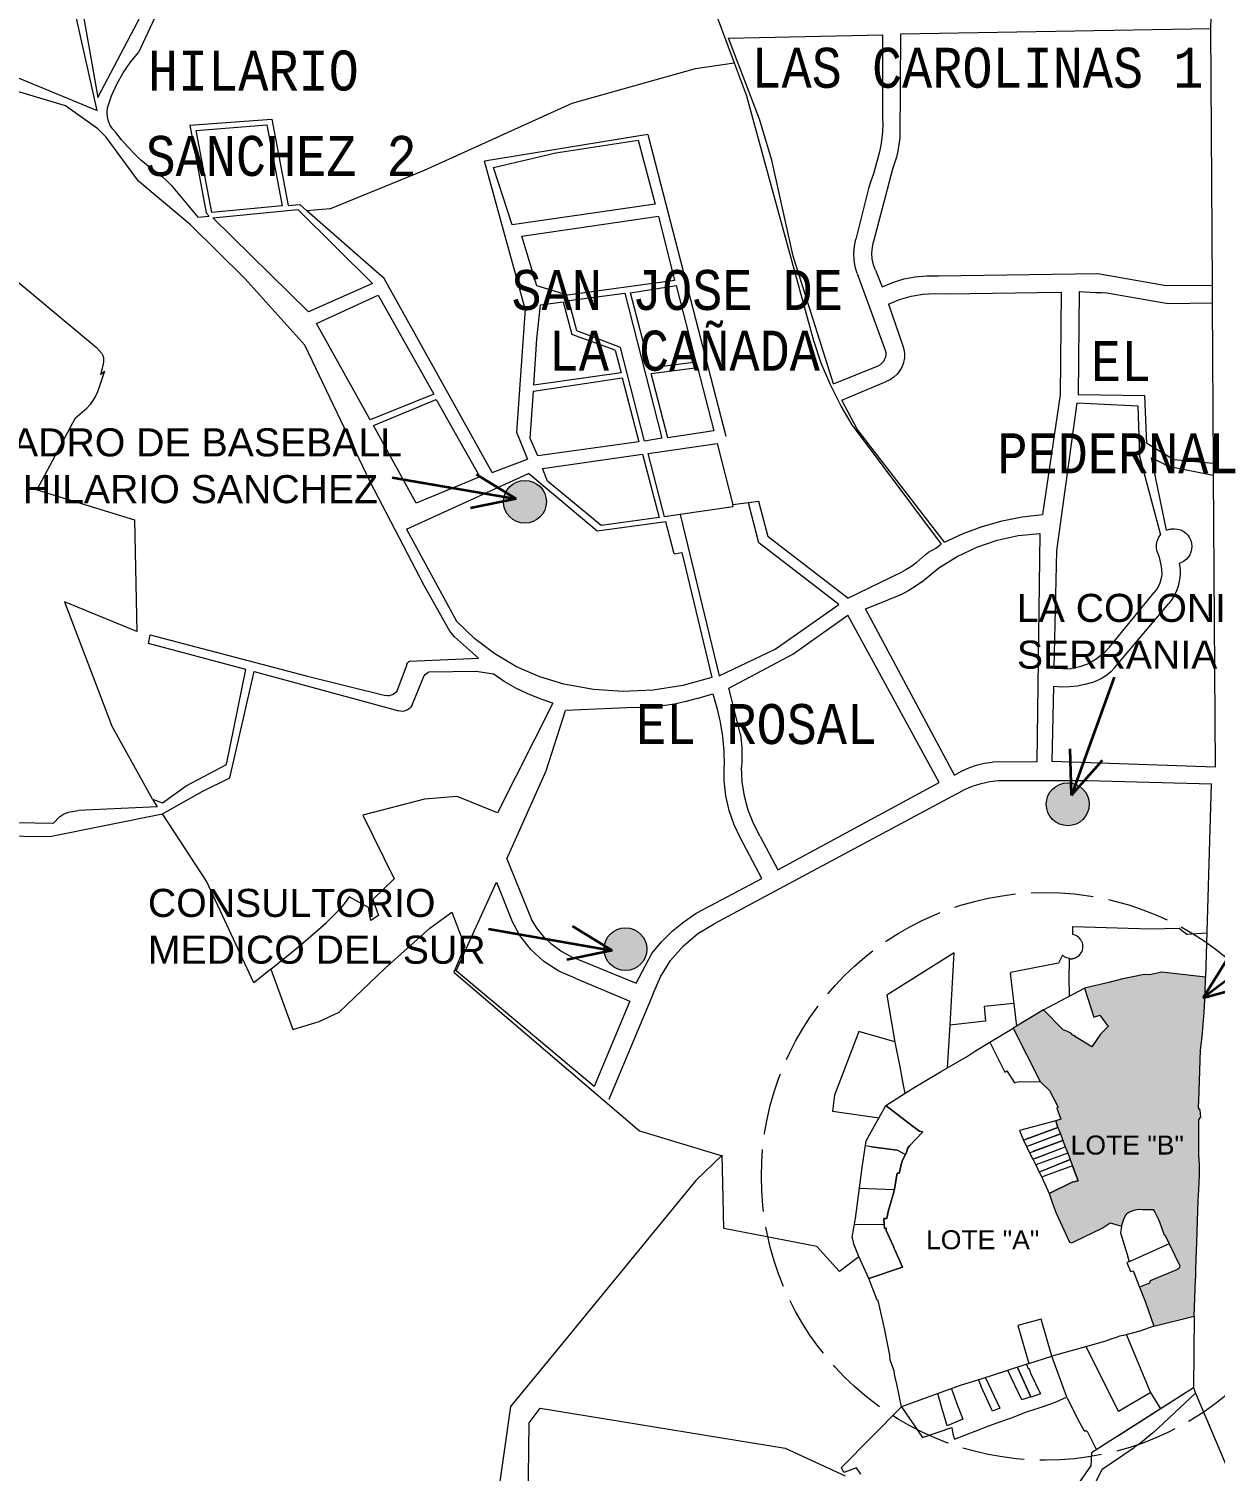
# Model space of a CAD drawing. Header units: millimetres. Extents: x -3245 to 2970, y 1153 to 3965.
# Drawn here: x -121.2 to -75.5, y 2549.9 to 2605.5 of the extents above; entities that cross this region are included whole.
import ezdxf
from ezdxf.enums import TextEntityAlignment as Align

# ---------------------------------------------------------------- set-up
doc = ezdxf.new("R2010")
doc.units = ezdxf.units.MM
doc.linetypes.add('ACAD_ISO02W100', pattern=[15, 12, -3])
for name, color, linetype in [('CVL_CUADCON_TIT', 1, 'Continuous'), ('FONDO_MANAGUA', 8, 'ACAD_ISO02W100'), ('Nombres_Barrios', 7, 'Continuous'), ('POLIGONOS', 7, 'Continuous')]:
    doc.layers.add(name, color=color, linetype=linetype)
doc.styles.add('MONOTXT', font='MONOTXT', dxfattribs={"height": 0.2})
doc.styles.get("Standard").update_dxf_attribs({"font": 'arial.ttf'})

msp = doc.modelspace()

# ---------------------------------------------------------------- hatches: boundary and pattern name
at = {"lineweight": 9}
h = msp.add_hatch(color=8, dxfattribs=at)
h.dxf.hatch_style = 1
h.paths.add_polyline_path([(-101.2237, 2587.2558, 1), (-102.8759, 2587.2558, 1)])
h = msp.add_hatch(color=8, dxfattribs=at)
h.dxf.hatch_style = 1
h.paths.add_polyline_path([(-80.3196, 2575.6009, 1), (-81.9717, 2575.6009, 1)])
h = msp.add_hatch(color=8, dxfattribs=at)
h.dxf.hatch_style = 1
h.paths.add_polyline_path([(-97.3547, 2570.0194, 1), (-99.0068, 2570.0194, 1)])
h = msp.add_hatch(color=7, dxfattribs=at)
h.dxf.hatch_style = 1
h.paths.add_polyline_path([(-76.0357, 2566.1387), (-75.965, 2566.64), (-75.8879, 2567.594), (-75.8597, 2568.1623), (-75.9228, 2568.145), (-75.8551, 2568.2549), (-75.8529, 2568.2997), (-75.8443, 2568.9431), (-77.5265, 2569.1271), (-78.0017, 2569.0287), (-78.201, 2569.0383), (-78.6317, 2568.9487), (-79.0255, 2568.8704), (-79.3754, 2568.7837), (-79.513, 2568.7436), (-80.5035, 2568.5141), (-80.1349, 2567.3978), (-79.9153, 2567.4749), (-79.5939, 2567.0443), (-79.8896, 2566.7449), (-80.2136, 2566.2519), (-80.8503, 2566.6463), (-80.8847, 2566.6947), (-80.9601, 2566.6991), (-80.9935, 2566.7406), (-81.0526, 2566.8018), (-81.1821, 2566.8552), (-81.3234, 2566.9053), (-82.0733, 2567.6809), (-83.2458, 2566.9714), (-82.2096, 2564.9175), (-82.1854, 2564.8888), (-81.8462, 2564.579), (-81.5194, 2563.9282), (-81.565, 2563.8927), (-81.4163, 2563.4686), (-81.6066, 2563.401), (-81.5213, 2563.1464), (-81.4607, 2562.99), (-81.4272, 2562.9034), (-81.3329, 2562.6532), (-81.2413, 2562.4089), (-81.1466, 2562.1563), (-81.0547, 2561.9106), (-80.9639, 2561.6668), (-80.7442, 2561.0887), (-80.9737, 2561.0475), (-81.8627, 2560.6076), (-81.751, 2560.2651), (-81.591, 2559.8543), (-81.0832, 2558.7312), (-80.9875, 2558.708), (-80.8531, 2558.7645), (-79.8182, 2559.2754), (-79.5173, 2559.4727), (-79.0776, 2559.3526), (-79.0155, 2559.5426), (-78.9842, 2559.6225), (-78.9347, 2559.7319), (-78.8609, 2559.8307), (-78.8298, 2559.8596), (-78.7679, 2559.8944), (-78.5811, 2559.9595), (-78.4204, 2559.996), (-78.2698, 2559.9941), (-77.856, 2559.9832), (-77.7877, 2559.8878), (-77.7339, 2559.7869), (-77.6406, 2559.5782), (-77.5426, 2559.3281), (-77.4287, 2558.9962), (-77.4021, 2559.0076), (-77.2414, 2558.6686), (-76.8321, 2557.8184), (-76.8361, 2557.7644), (-76.85, 2557.7352), (-76.9002, 2557.6912), (-76.9757, 2557.6469), (-77.9712, 2557.2372), (-78.0016, 2557.1529), (-78.3843, 2556.9967), (-78.1451, 2556.4228), (-77.8263, 2555.4939), (-76.2741, 2555.8851), (-76.2203, 2557.275), (-76.2215, 2557.2893), (-76.2175, 2557.3834), (-76.2066, 2557.6431), (-76.1976, 2558.0791), (-76.1733, 2558.7295), (-76.118, 2560.3308), (-76.1082, 2560.5105), (-76.0657, 2561.2897), (-76.0647, 2561.7747), (-76.0797, 2561.8518), (-76.0904, 2562.1754), (-76.093, 2563.4459), (-76.0238, 2563.5628), (-76.0423, 2563.8181), (-76.1069, 2563.9011), (-76.086, 2564.5364)])
h.paths.add_polyline_path([(-81.2245, 2561.9055), (-76.4807, 2561.9055), (-76.4807, 2563.0422), (-81.2245, 2563.0422)], flags=25)

# ---------------------------------------------------------------- linework, layer by layer
at = {"color": 7, "lineweight": 35}
for p, q in [((-107.1593, 2588.1957), (-102.3879, 2587.3685)), ((-102.3879, 2587.3685), (-103.9216, 2588.3023)), ((-102.3879, 2587.3685), (-104.1464, 2587.0055)), ((-79.3554, 2580.5022), (-80.9977, 2575.9466)), ((-80.9977, 2575.9466), (-81.0501, 2577.7415)), ((-80.9977, 2575.9466), (-79.812, 2577.2951)), ((-103.457, 2570.7993), (-98.6855, 2569.9721)), ((-98.6855, 2569.9721), (-100.2193, 2570.9059)), ((-72.0495, 2571.0516), (-75.9228, 2568.145)), ((-98.6855, 2569.9721), (-100.4441, 2569.6091)), ((-75.9228, 2568.145), (-74.9815, 2569.6741)), ((-75.9228, 2568.145), (-74.1916, 2568.6214))]:
    msp.add_line(p, q, dxfattribs=at)
at = {"color": 1, "lineweight": 0}
for p, q in [((-75.6217, 2576.3951), (-75.8443, 2568.9431)), ((-80.9521, 2570.7789), (-80.9534, 2570.8923)), ((-80.9534, 2570.8923), (-77.9592, 2570.8082)), ((-80.9426, 2570.5795), (-80.9521, 2570.7789)), ((-77.9592, 2570.8082), (-76.857, 2570.8347)), ((-76.857, 2570.8347), (-76.56, 2570.5995)), ((-76.56, 2570.5995), (-75.7934, 2570.6475)), ((-80.8652, 2570.5595), (-80.9426, 2570.5795)), ((-80.7807, 2570.5198), (-80.8652, 2570.5595)), ((-80.7244, 2570.4801), (-80.7807, 2570.5198)), ((-80.6876, 2570.4464), (-80.7244, 2570.4801)), ((-80.6627, 2570.4088), (-80.6876, 2570.4464)), ((-81.5214, 2563.1466), (-82.7499, 2562.7003)), ((-82.7273, 2562.4121), (-81.4272, 2562.9034)), ((-81.4272, 2562.9034), (-82.6051, 2562.4583)), ((-82.612, 2562.178), (-81.3329, 2562.6532)), ((-81.3329, 2562.6532), (-82.4937, 2562.222)), ((-82.4868, 2561.9239), (-81.2413, 2562.4089)), ((-82.3749, 2561.9674), (-81.2413, 2562.4088)), ((-81.1466, 2562.1563), (-82.3797, 2561.7067)), ((-81.0547, 2561.9106), (-82.2448, 2561.4329)), ((-82.1347, 2561.477), (-81.0547, 2561.9106)), ((-80.9639, 2561.6668), (-82.047, 2561.2716)), ((-89.1669, 2560.8168), (-87.8271, 2560.7541, 17.3447)), ((-76.2741, 2555.8851), (-76.3031, 2553.1138)), ((-82.9075, 2552.6498), (-83.449, 2553.7904)), ((-83.0851, 2553.9076), (-82.5625, 2552.7704)), ((-76.3031, 2553.1138), (-79.1924, 2551.2741)), ((-77.4432, 2551.7758), (-76.2195, 2552.9162)), ((-76.3031, 2553.1138), (-76.2195, 2552.9162)), ((-85.4327, 2552.5433), (-85.1797, 2551.9098)), ((-82.5625, 2552.7704), (-82.9075, 2552.6498)), ((-85.1797, 2551.9098), (-85.7918, 2551.6596)), ((-77.4432, 2551.7758), (-77.6585, 2551.5684)), ((-77.6585, 2551.5684), (-77.8807, 2551.3683))]:
    msp.add_line(p, q, dxfattribs=at)
at = {"color": 1, "lineweight": 15}
for p, q in [((-86.0214, 2552.4372), (-86.1531, 2552.8941)), ((-85.6248, 2553.0862), (-85.4327, 2552.5433)), ((-76.2195, 2552.9162), (-75.5268, 2551.2796)), ((-85.7918, 2551.6596), (-86.0214, 2552.4372))]:
    msp.add_line(p, q, dxfattribs=at)
at = {"color": 1, "lineweight": 0}
for points in [[(-81.0764, 2568.21), (-81.0769, 2568.3186), (-81.0926, 2568.8219), (-81.0761, 2569.6543), (-81.0622, 2569.6533), (-81.05, 2569.6523), (-81.0371, 2569.6516), (-81.0243, 2569.6514), (-81.013, 2569.6514), (-80.999, 2569.6519), (-80.9846, 2569.653), (-80.9699, 2569.6542), (-80.962, 2569.6553), (-80.955, 2569.6562), (-80.9469, 2569.6575), (-80.9342, 2569.6598), (-80.9246, 2569.6619), (-80.9095, 2569.6657), (-80.892, 2569.6701), (-80.8876, 2569.6712), (-80.8642, 2569.6796), (-80.8438, 2569.687), (-80.8267, 2569.6953), (-80.8158, 2569.7007), (-80.8057, 2569.7057), (-80.7904, 2569.7133), (-80.7765, 2569.7224), (-80.7591, 2569.7339), (-80.7423, 2569.7452), (-80.7331, 2569.7527), (-80.7052, 2569.7764), (-80.6621, 2569.822), (-80.6259, 2569.8738), (-80.5822, 2569.9674), (-80.5641, 2570.0395), (-80.5584, 2570.1312), (-80.5671, 2570.2067), (-80.5816, 2570.2596), (-80.5907, 2570.2841), (-80.601, 2570.3078), (-80.6116, 2570.332), (-80.6239, 2570.3509), (-80.6374, 2570.3717), (-80.6513, 2570.3931), (-80.657, 2570.4028), (-80.6627, 2570.4088)], [(-85.7714, 2565.4523), (-85.6791, 2567.1059), (-85.5133, 2569.8839), (-88.1144, 2568.2435), (-87.801, 2566.4346), (-87.6176, 2565.4871), (-87.4802, 2564.7777), (-87.4216, 2564.465)], [(-81.0767, 2569.6546), (-81.1344, 2569.6665), (-81.195, 2569.6868), (-81.2309, 2569.7045), (-81.2522, 2569.716), (-81.2738, 2569.7299), (-81.2939, 2569.7438), (-81.3119, 2569.7579), (-81.3279, 2569.7721), (-81.3442, 2569.7871), (-81.4984, 2569.4753), (-83.3546, 2569.1153), (-83.3537, 2569.1008), (-83.3599, 2569.1002), (-83.1153, 2567.0511)], [(-82.0733, 2567.6809), (-80.5035, 2568.5141)], [(-83.2208, 2567.9351), (-83.2341, 2567.9324), (-84.3591, 2567.8102), (-84.3111, 2567.2418), (-85.68, 2567.0897)], [(-87.8047, 2566.4428), (-89.1976, 2566.8488), (-90.126, 2564.3996), (-90.2013, 2563.7805), (-88.4134, 2563.5249)], [(-84.1402, 2566.4302), (-83.2458, 2566.9714)], [(-88.1522, 2564.0019), (-87.0816, 2563.1776), (-86.85, 2563.0093), (-86.7292, 2562.9868), (-87.227, 2562.4546), (-87.3173, 2562.3335), (-87.3441, 2562.2274), (-87.5217, 2561.8502), (-87.5584, 2561.7277), (-87.615, 2561.4751), (-87.641, 2561.3887), (-87.7193, 2561.3904), (-87.8352, 2560.7057), (-87.8805, 2560.5234), (-88.0588, 2559.9079), (-88.1126, 2559.6419), (-88.2336, 2559.638), (-88.2082, 2559.2582), (-88.1378, 2559.2705), (-88.1342, 2559.1782), (-87.8624, 2558.5673), (-87.8262, 2558.4848), (-87.788, 2558.4099), (-87.5155, 2557.7689), (-88.8005, 2557.3282), (-89.194, 2558.1771), (-89.3906, 2558.6915), (-89.3849, 2558.6954), (-89.4498, 2558.9288), (-89.3237, 2559.6434), (-89.0618, 2561.6035), (-88.9025, 2562.6317), (-88.1522, 2564.0019), (-87.0816, 2563.1776), (-86.85, 2563.0093), (-86.7292, 2562.9868)], [(-83.0039, 2563.0302), (-82.847, 2562.655), (-82.7499, 2562.7003), (-81.5214, 2563.1466), (-81.6066, 2563.401), (-83.0039, 2563.0302)], [(-87.4018, 2562.1034), (-87.716, 2562.2698), (-88.7078, 2562.4073), (-88.9319, 2562.442)], [(-82.047, 2561.2716), (-82.147, 2561.2343), (-81.8627, 2560.6076), (-80.9737, 2561.0475), (-80.7442, 2561.0887), (-80.9639, 2561.6668), (-82.047, 2561.2716)], [(-88.2168, 2559.3962), (-89.3648, 2559.4107)], [(-77.2414, 2558.6686), (-78.7784, 2557.9783), (-78.8635, 2557.9473), (-78.7272, 2557.6056), (-78.6301, 2557.6324), (-78.3843, 2556.9967)], [(-77.5596, 2552.3131), (-77.9718, 2552.9762), (-78.8837, 2555.1673)], [(-77.9504, 2552.9434), (-79.1887, 2552.2013), (-80.4316, 2554.707)], [(-87.5426, 2552.389), (-86.7397, 2551.2), (-85.6152, 2551.5842), (-85.568, 2551.3464), (-85.5069, 2551.1442), (-84.7126, 2551.4496), (-84.1813, 2551.6561), (-83.7209, 2551.8182), (-83.3447, 2551.9473), (-83.2105, 2552.0015), (-82.7384, 2552.1919), (-82.2486, 2552.3513), (-81.7562, 2552.5106), (-81.503, 2552.6187), (-81.2524, 2552.7293), (-81.1786, 2552.7619), (-81.7607, 2554.3386)], [(-82.6383, 2554.0517), (-81.7607, 2554.3386)], [(-87.5426, 2552.389), (-89.8546, 2550.0433)], [(-81.174, 2552.7525), (-80.697, 2551.7837), (-80.5093, 2551.4572), (-80.4974, 2551.4629), (-80.4871, 2551.4663), (-80.4786, 2551.4681), (-80.4685, 2551.4693), (-80.4599, 2551.4693), (-80.4512, 2551.4686), (-80.4436, 2551.4673), (-80.4375, 2551.4657), (-80.4322, 2551.4639), (-80.4258, 2551.4613), (-80.4199, 2551.4584), (-80.4143, 2551.4551), (-80.4069, 2551.4499), (-80.401, 2551.4449), (-80.042, 2550.7332)]]:
    msp.add_lwpolyline(points, dxfattribs=at)
at = {"color": 7, "lineweight": 20, "ltscale": 0.5, "flags": 128}
msp.add_lwpolyline([(-83.2458, 2566.9714), (-82.2096, 2564.9175), (-82.1854, 2564.8888), (-81.8462, 2564.579), (-81.5194, 2563.9282), (-81.565, 2563.8927), (-81.4163, 2563.4686), (-81.6066, 2563.401), (-81.5213, 2563.1464), (-81.4607, 2562.99), (-81.4272, 2562.9034), (-81.3329, 2562.6532), (-81.2413, 2562.4089), (-81.1466, 2562.1563), (-81.0547, 2561.9106), (-80.9639, 2561.6668), (-80.7442, 2561.0887), (-80.9737, 2561.0475), (-81.8627, 2560.6076), (-81.751, 2560.2651), (-81.591, 2559.8543), (-81.0832, 2558.7312), (-80.9875, 2558.708), (-80.8531, 2558.7645), (-79.8182, 2559.2754), (-79.5173, 2559.4727), (-79.0776, 2559.3526), (-79.0155, 2559.5426), (-78.9842, 2559.6225), (-78.9347, 2559.7319), (-78.8609, 2559.8307), (-78.8298, 2559.8596), (-78.7679, 2559.8944), (-78.5811, 2559.9595), (-78.4204, 2559.996), (-78.2698, 2559.9941), (-77.856, 2559.9832), (-77.7877, 2559.8878), (-77.7339, 2559.7869), (-77.6406, 2559.5782), (-77.5426, 2559.3281), (-77.4287, 2558.9962), (-77.4021, 2559.0076), (-77.2414, 2558.6686), (-76.8321, 2557.8184), (-76.8361, 2557.7644), (-76.85, 2557.7352), (-76.9002, 2557.6912), (-76.9757, 2557.6469), (-77.9712, 2557.2372), (-78.0016, 2557.1529), (-78.3843, 2556.9967), (-78.1451, 2556.4228), (-77.8263, 2555.4939), (-76.2741, 2555.8851), (-76.2203, 2557.275), (-76.2215, 2557.2893), (-76.2175, 2557.3834), (-76.2066, 2557.6431), (-76.1976, 2558.0791), (-76.1733, 2558.7295), (-76.118, 2560.3308), (-76.1082, 2560.5105), (-76.0657, 2561.2897), (-76.0647, 2561.7747), (-76.0797, 2561.8518), (-76.0904, 2562.1754), (-76.093, 2563.4459), (-76.0238, 2563.5628), (-76.0423, 2563.8181), (-76.1069, 2563.9011), (-76.086, 2564.5364), (-76.0357, 2566.1387), (-75.965, 2566.64), (-75.8879, 2567.594), (-75.8529, 2568.2997), (-75.8443, 2568.9431), (-77.5265, 2569.1271), (-78.0017, 2569.0287), (-78.201, 2569.0383), (-78.6317, 2568.9487), (-79.0255, 2568.8704), (-79.3754, 2568.7837), (-79.513, 2568.7436), (-80.5035, 2568.5141), (-80.1349, 2567.3978), (-79.9153, 2567.4749), (-79.5939, 2567.0443), (-79.8896, 2566.7449), (-80.2136, 2566.2519), (-80.8503, 2566.6463), (-80.8847, 2566.6947), (-80.9601, 2566.6991), (-80.9935, 2566.7406), (-81.0526, 2566.8018), (-81.1821, 2566.8552), (-81.3234, 2566.9053), (-82.0733, 2567.6809), (-83.2458, 2566.9714)], dxfattribs=at)
at = {"color": 1, "lineweight": 9}
msp.add_lwpolyline([(-82.1854, 2564.8888), (-81.8462, 2564.579), (-81.5194, 2563.9282), (-81.565, 2563.8927), (-81.4163, 2563.4686), (-81.6066, 2563.401), (-83.0039, 2563.0302), (-82.847, 2562.655), (-82.7273, 2562.4121), (-82.612, 2562.178), (-82.4868, 2561.9239), (-82.3797, 2561.7067), (-82.2448, 2561.4329), (-82.147, 2561.2343), (-81.8627, 2560.6076), (-81.751, 2560.2651), (-81.591, 2559.8543), (-81.0832, 2558.7312), (-80.9875, 2558.708), (-80.8531, 2558.7645), (-79.8182, 2559.2754), (-79.5173, 2559.4727), (-79.0776, 2559.3526), (-79.1107, 2559.0903), (-78.8543, 2558.2547), (-78.7784, 2557.9783), (-78.8635, 2557.9473), (-78.7272, 2557.6056), (-78.6301, 2557.6324), (-78.5929, 2557.5364), (-78.3843, 2556.9967), (-78.1451, 2556.4228), (-77.8263, 2555.4939), (-78.3656, 2555.3027), (-78.9993, 2555.1371), (-79.1577, 2555.1028), (-79.2177, 2555.0814), (-79.2778, 2555.06), (-79.4836, 2554.9909), (-79.6894, 2554.9219), (-79.8148, 2554.8798), (-80.8704, 2554.584), (-81.7607, 2554.3386), (-82.1745, 2555.7626), (-83.071, 2555.5195), (-82.6383, 2554.0517), (-83.537, 2553.762), (-84.4519, 2553.4637), (-85.3294, 2553.1936), (-87.5426, 2552.389), (-87.7329, 2553.2628), (-87.7856, 2553.5335), (-87.8114, 2553.6143), (-87.8328, 2553.7975), (-87.8458, 2553.7931), (-87.9875, 2554.1992), (-87.9968, 2554.3726), (-88.1871, 2555.3341), (-88.1937, 2555.3528), (-88.446, 2556.4823), (-88.4869, 2556.493), (-88.8005, 2557.3289), (-87.5155, 2557.7695), (-87.788, 2558.4104), (-87.8262, 2558.4854), (-87.8625, 2558.5679), (-88.1342, 2559.1787), (-88.1378, 2559.271), (-88.2082, 2559.2587), (-88.2335, 2559.6385), (-88.1126, 2559.6423), (-88.0588, 2559.9083), (-87.8806, 2560.5238), (-87.8353, 2560.706), (-87.7194, 2561.3906), (-87.641, 2561.389), (-87.615, 2561.4754), (-87.5584, 2561.728), (-87.5217, 2561.8504), (-87.3442, 2562.2276), (-87.3174, 2562.3337), (-87.2271, 2562.4547), (-86.7293, 2562.9869), (-86.8501, 2563.0094), (-87.0817, 2563.1776), (-88.1522, 2564.0019), (-87.1184, 2564.6484), (-86.051, 2565.2907), (-85.0506, 2565.8689), (-84.6964, 2566.0974), (-84.1402, 2566.4302), (-83.5733, 2565.2802), (-83.4862, 2565.3342), (-83.201, 2564.8748), (-83.1261, 2564.8904), (-82.9478, 2564.9148), (-82.6797, 2564.9044), (-82.2098, 2564.9175)], close=True, dxfattribs=at)
at = {"color": 1, "lineweight": 0}
for points in [[(-82.7284, 2554.0226, 0), (-82.6631, 2553.8656, 0), (-82.6494, 2553.8703, 0), (-82.5932, 2553.7296, 0), (-82.575, 2553.6885, 0), (-82.1951, 2552.884, 0), (-82.5563, 2552.7568, 0), (-82.5625, 2552.7704, 0), (-82.9075, 2552.6498, 0), (-83.449, 2553.7904, 0)], [(-82.7284, 2554.0226, 0), (-82.6631, 2553.8656, 0), (-82.6494, 2553.8703, 0), (-82.5932, 2553.7296, 0), (-82.575, 2553.6885, 0), (-82.1951, 2552.884, 0), (-82.5563, 2552.7568, 0), (-82.5625, 2552.7704, 0), (-83.0851, 2553.9076, 0), (-83.0851, 2553.9076, 0)], [(-84.3098, 2553.51, 0), (-83.7664, 2552.3297, 0), (-84.0481, 2552.2211, 0), (-84.4941, 2553.19, 0), (-84.4752, 2553.1994, 0), (-84.5763, 2553.4254, 0)], [(-84.3098, 2553.51, 0), (-83.7664, 2552.3297, 0), (-84.0481, 2552.2211, 0), (-84.4941, 2553.19, 0), (-84.4752, 2553.1994, 0)], [(-85.6248, 2553.0862, 0), (-85.4327, 2552.5433, 0), (-85.1797, 2551.9098, 0), (-85.7918, 2551.6596, 0), (-86.0214, 2552.4372, 0), (-86.1531, 2552.8941, 0)]]:
    msp.add_polyline3d(points, dxfattribs=at)
at = {"color": 1, "lineweight": 9}
for centre in [(-102.0498, 2587.2558), (-81.1457, 2575.6009), (-98.1807, 2570.0194)]:
    msp.add_circle(centre, 0.8261, dxfattribs=at)
at = {"layer": 'CVL_CUADCON_TIT', "color": 7, "linetype": 'ACAD_ISO02W100', "lineweight": 18, "ltscale": 0.2}
msp.add_circle((-82.0079, 2561.2669), 10.9378, dxfattribs=at)
at = {"layer": 'FONDO_MANAGUA', "color": 1, "lineweight": 0}
for p, q in [((-118.5214, 2602.3342), (-119.983, 2608.8325)), ((-119.4721, 2608.3657), (-118.5013, 2602.8345)), ((-118.5013, 2602.8345), (-115.9089, 2607.7688)), ((-115.5559, 2607.5187), (-116.9309, 2604.5681)), ((-95.3495, 2607.8063), (-93.9892, 2604.1724)), ((-75.6263, 2606.381), (-75.6405, 2605.4769)), ((-94.2076, 2605.1174), (-88.2804, 2605.2487)), ((-93.0165, 2602.0003), (-94.2076, 2605.1174)), ((-88.2804, 2605.2487), (-88.2804, 2602.0532)), ((-87.5843, 2605.2667), (-87.6185, 2601.2676)), ((-75.6405, 2605.4769), (-87.5843, 2605.2667)), ((-75.6405, 2605.4769), (-75.5816, 2595.6022)), ((-117.2473, 2604.1888), (-116.9309, 2604.5681)), ((-117.5273, 2603.7821), (-117.2473, 2604.1888)), ((-95.4869, 2603.9444), (-93.9892, 2604.1724)), ((-93.9892, 2604.1724), (-93.4874, 2602.8319)), ((-121.7235, 2603.658), (-118.5214, 2602.3342)), ((-117.7687, 2603.3513), (-117.5273, 2603.7821)), ((-100.2267, 2602.6161), (-95.4869, 2603.9444)), ((-119.7447, 2602.514), (-122.4546, 2603.3208)), ((-118.1276, 2602.4322), (-117.9693, 2602.9)), ((-117.9693, 2602.9), (-117.7687, 2603.3513)), ((-118.4995, 2601.6254), (-119.7447, 2602.514)), ((-118.1427, 2602.2597), (-118.1276, 2602.4322)), ((-105.9211, 2600.0338), (-100.2267, 2602.6161)), ((-91.1648, 2594.3375), (-93.4874, 2602.8319)), ((-118.1296, 2602.0869), (-118.1427, 2602.2597)), ((-118.0887, 2601.9186), (-118.1296, 2602.0869)), ((-118.021, 2601.7592), (-118.0887, 2601.9186)), ((-117.9282, 2601.6129), (-118.021, 2601.7592)), ((-114.9637, 2601.7598), (-111.8037, 2602.0025)), ((-114.9637, 2601.7598), (-114.3351, 2598.3872)), ((-114.7149, 2601.5611), (-111.9885, 2601.7794)), ((-111.9885, 2601.7794), (-111.3987, 2598.6619)), ((-111.8037, 2602.0025), (-111.1692, 2598.6691)), ((-92.5412, 2600.4229), (-93.0165, 2602.0003)), ((-88.2804, 2602.0532), (-88.2687, 2601.7892)), ((-88.2687, 2601.7892), (-88.2751, 2601.525)), ((-118.1844, 2601.3077), (-118.4995, 2601.6254)), ((-116.9326, 2599.6035), (-118.1844, 2601.3077)), ((-117.8129, 2601.4836), (-117.9282, 2601.6129)), ((-117.5879, 2601.2019), (-117.8129, 2601.4836)), ((-117.3503, 2600.9306), (-117.5879, 2601.2019)), ((-114.1155, 2598.404), (-114.7149, 2601.5611)), ((-97.3198, 2601.4078), (-103.6039, 2600.3841)), ((-100.8586, 2600.7052), (-97.6893, 2601.1938)), ((-97.6893, 2601.1938), (-97.041, 2598.7188)), ((-97.3198, 2601.4078), (-93.645, 2587.1886)), ((-88.2995, 2601.2619), (-88.3417, 2601.001)), ((-88.2751, 2601.525), (-88.2995, 2601.2619)), ((-87.6185, 2601.2676), (-87.6491, 2601.0224)), ((-117.1007, 2600.6705), (-117.3503, 2600.9306)), ((-116.8396, 2600.4218), (-117.1007, 2600.6705)), ((-103.2653, 2600.138), (-100.8586, 2600.7052)), ((-88.4016, 2600.7436), (-88.4708, 2600.4559)), ((-88.3417, 2601.001), (-88.4016, 2600.7436)), ((-87.6915, 2600.779), (-87.7457, 2600.5379)), ((-87.6491, 2601.0224), (-87.6915, 2600.779)), ((-116.5674, 2600.1853), (-116.8396, 2600.4218)), ((-116.5674, 2600.1853), (-116.3758, 2600.0575)), ((-102.0392, 2594.6881), (-103.6039, 2600.3841)), ((-102.5417, 2597.9238), (-103.2653, 2600.138)), ((-91.7257, 2596.7127), (-92.5412, 2600.4229)), ((-88.5475, 2600.1702), (-88.6319, 2599.8866)), ((-87.8887, 2600.065), (-88.6257, 2597.2855)), ((-88.4708, 2600.4559), (-88.5475, 2600.1702)), ((-87.8114, 2600.2997), (-87.8887, 2600.065)), ((-87.7457, 2600.5379), (-87.8114, 2600.2997)), ((-114.932, 2597.928), (-116.9326, 2599.6035)), ((-116.3758, 2600.0575), (-116.1905, 2599.9205)), ((-116.1905, 2599.9205), (-116.0122, 2599.7746)), ((-116.0122, 2599.7746), (-115.8412, 2599.6203)), ((-115.8412, 2599.6203), (-115.6779, 2599.4578)), ((-109.5702, 2598.5491), (-105.9211, 2600.0338)), ((-88.7237, 2599.6054), (-88.823, 2599.3267)), ((-88.6319, 2599.8866), (-88.7237, 2599.6054)), ((-115.6779, 2599.4578), (-114.6471, 2598.2278)), ((-88.823, 2599.3267), (-89.3056, 2597.3708)), ((-111.3987, 2598.6619), (-114.1155, 2598.404)), ((-114.0673, 2598.1994), (-110.7978, 2598.5131)), ((-111.1692, 2598.6691), (-110.7218, 2598.7057)), ((-110.7978, 2598.5131), (-107.918, 2595.6632)), ((-110.4475, 2598.4656), (-110.7218, 2598.7057)), ((-109.5702, 2598.5491), (-110.4475, 2598.4656)), ((-107.4737, 2595.863), (-110.4475, 2598.4656)), ((-97.041, 2598.7188), (-102.5417, 2597.9238)), ((-112.8389, 2595.8604), (-114.932, 2597.928)), ((-114.6471, 2598.2278), (-114.2151, 2598.2589)), ((-114.3351, 2598.3872), (-114.2151, 2598.2589)), ((-110.3826, 2594.5794), (-114.0673, 2598.1994)), ((-102.1676, 2597.4931), (-96.9095, 2598.2563)), ((-96.9095, 2598.2563), (-96.2888, 2595.7878)), ((-101.5975, 2595.5735), (-102.1676, 2597.4931)), ((-89.357, 2597.1079), (-89.3056, 2597.3708)), ((-88.6713, 2597.0635), (-88.6257, 2597.2855)), ((-89.378, 2596.8407), (-89.357, 2597.1079)), ((-89.3683, 2596.573), (-89.378, 2596.8407)), ((-88.687, 2596.8375), (-88.6713, 2597.0635)), ((-88.6726, 2596.6114), (-88.687, 2596.8375)), ((-122.4506, 2596.447), (-118.548, 2593.1983)), ((-90.165, 2591.7974), (-91.7257, 2596.7127)), ((-89.328, 2596.3081), (-89.3683, 2596.573)), ((-89.2577, 2596.0495), (-89.328, 2596.3081)), ((-88.6284, 2596.3891), (-88.6726, 2596.6114)), ((-88.5551, 2596.1748), (-88.6284, 2596.3891)), ((-88.5551, 2596.1748), (-88.2946, 2595.5371)), ((-110.5346, 2593.2853), (-112.8389, 2595.8604)), ((-107.918, 2595.6632), (-110.3826, 2594.5794)), ((-103.3095, 2588.378), (-107.4737, 2595.863)), ((-96.2888, 2595.7878), (-100.4178, 2595.2201)), ((-89.2577, 2596.0495), (-88.1742, 2593.0953)), ((-88.2946, 2595.5371), (-87.8832, 2595.71)), ((-87.8832, 2595.71), (-87.4563, 2595.8398)), ((-87.4563, 2595.8398), (-87.0183, 2595.9251)), ((-87.0183, 2595.9251), (-86.5738, 2595.965)), ((-86.5738, 2595.965), (-86.1276, 2595.9591)), ((-86.1276, 2595.9591), (-79.9851, 2596.0528)), ((-79.9851, 2596.0528), (-77.3586, 2595.5877)), ((-110.0765, 2594.1236), (-107.7024, 2595.222)), ((-107.7024, 2595.222), (-105.5613, 2591.4003)), ((-100.4178, 2595.2201), (-101.5975, 2595.5735)), ((-100.3625, 2595.0049), (-98.2041, 2595.2884)), ((-98.2041, 2595.2884), (-96.7796, 2589.7039)), ((-97.9863, 2595.3114), (-96.2205, 2595.5831)), ((-97.2338, 2592.4037), (-97.9863, 2595.3114)), ((-96.2205, 2595.5831), (-95.4678, 2592.6362)), ((-87.6239, 2595.0464), (-87.1782, 2595.173)), ((-87.1782, 2595.173), (-86.7217, 2595.2522)), ((-86.7217, 2595.2522), (-86.2595, 2595.2833)), ((-86.2595, 2595.2833), (-85.7965, 2595.2658)), ((-85.7965, 2595.2658), (-81.4023, 2595.3261)), ((-81.4023, 2595.3261), (-81.4324, 2591.377)), ((-80.7101, 2595.3562), (-80.7402, 2591.3769)), ((-80.7101, 2595.3562), (-80.4963, 2595.3469)), ((-80.4963, 2595.3469), (-80.2825, 2595.3367)), ((-80.2825, 2595.3367), (-80.0688, 2595.3256)), ((-80.0688, 2595.3256), (-79.8551, 2595.3136)), ((-79.8551, 2595.3136), (-79.6415, 2595.3007)), ((-79.6415, 2595.3007), (-77.2747, 2594.891)), ((-77.3586, 2595.5877), (-75.5816, 2595.6022)), ((-75.5816, 2595.6022), (-75.5776, 2594.9231)), ((-102.0392, 2594.6881), (-102.3823, 2589.9397)), ((-101.5894, 2593.5383), (-101.4524, 2594.8421)), ((-101.4524, 2594.8421), (-100.5836, 2594.9538)), ((-100.5836, 2594.9538), (-100.2498, 2593.7031)), ((-100.0544, 2593.8483), (-100.3625, 2595.0049)), ((-88.0538, 2594.8739), (-87.6239, 2595.0464)), ((-88.0538, 2594.8739), (-87.5121, 2593.3063)), ((-77.2747, 2594.891), (-75.5776, 2594.9231)), ((-75.5776, 2594.9231), (-75.5407, 2588.7369)), ((-108.0106, 2590.4176), (-110.0765, 2594.1236)), ((-90.9302, 2593.4582), (-91.1648, 2594.3375)), ((-101.708, 2591.7436), (-101.5894, 2593.5383)), ((-98.5804, 2593.0993), (-100.2498, 2593.7031)), ((-98.3742, 2593.1951), (-100.0544, 2593.8483)), ((-90.6364, 2592.5968), (-90.9302, 2593.4582)), ((-118.548, 2593.1983), (-118.3521, 2592.9635)), ((-118.3521, 2592.9635), (-118.3141, 2592.8887)), ((-118.3141, 2592.8887), (-118.2891, 2592.8086)), ((-108.0234, 2588.0497), (-110.5346, 2593.2853)), ((-98.5804, 2593.0993), (-98.3463, 2592.2298)), ((-97.443, 2589.5897), (-98.3742, 2593.1951)), ((-88.1742, 2593.0953), (-88.1571, 2593.0072)), ((-88.1557, 2592.9176), (-88.1699, 2592.829)), ((-88.1571, 2593.0072), (-88.1557, 2592.9176)), ((-87.5121, 2593.3063), (-87.4595, 2593.1412)), ((-87.4595, 2593.1412), (-87.4342, 2592.9698)), ((-87.4342, 2592.9698), (-87.4368, 2592.7966)), ((-118.2392, 2592.2888), (-118.4523, 2591.6736)), ((-118.2979, 2592.5595), (-118.3982, 2592.1574)), ((-118.3982, 2592.1574), (-118.2392, 2592.2888)), ((-118.2809, 2592.6416), (-118.2979, 2592.5595)), ((-118.2891, 2592.8086), (-118.278, 2592.7255)), ((-118.278, 2592.7255), (-118.2809, 2592.6416)), ((-95.4678, 2592.6362), (-97.2338, 2592.4037)), ((-97.1899, 2592.2019), (-95.4084, 2592.4266)), ((-95.4084, 2592.4266), (-94.7806, 2589.9887)), ((-90.2851, 2591.7574), (-90.6364, 2592.5968)), ((-90.165, 2591.7974), (-88.4451, 2592.4924)), ((-88.3679, 2592.5381), (-88.4451, 2592.4924)), ((-88.2999, 2592.5966), (-88.3679, 2592.5381)), ((-88.2431, 2592.666), (-88.2999, 2592.5966)), ((-88.1993, 2592.7443), (-88.2431, 2592.666)), ((-88.1699, 2592.829), (-88.1993, 2592.7443)), ((-87.608, 2592.3106), (-87.7145, 2592.174)), ((-87.5248, 2592.4626), (-87.608, 2592.3106)), ((-87.4673, 2592.6261), (-87.5248, 2592.4626)), ((-87.4368, 2592.7966), (-87.4673, 2592.6261)), ((-101.7161, 2591.5121), (-98.3062, 2592.036)), ((-98.3463, 2592.2298), (-101.708, 2591.7436)), ((-98.3062, 2592.036), (-97.6597, 2589.5665)), ((-96.5511, 2589.7168), (-97.1899, 2592.2019)), ((-89.8775, 2590.9437), (-90.2851, 2591.7574)), ((-89.8481, 2591.1721), (-88.1441, 2591.8895)), ((-87.9861, 2591.9606), (-88.1441, 2591.8895)), ((-87.8417, 2592.0563), (-87.9861, 2591.9606)), ((-87.7145, 2592.174), (-87.8417, 2592.0563)), ((-118.5958, 2591.3215), (-118.6919, 2591.1572)), ((-118.5157, 2591.4941), (-118.5958, 2591.3215)), ((-118.4523, 2591.6736), (-118.5157, 2591.4941)), ((-105.5613, 2591.4003), (-108.0106, 2590.4176)), ((-107.8824, 2590.1991), (-105.4677, 2591.2)), ((-105.4677, 2591.2), (-103.7884, 2588.2115)), ((-101.8448, 2589.6915), (-101.7161, 2591.5121)), ((-81.4324, 2591.377), (-82.1125, 2586.7632)), ((-78.1764, 2591.341), (-80.7402, 2591.3769)), ((-78.1016, 2589.502), (-78.1764, 2591.341)), ((-119.3772, 2590.4733), (-118.9286, 2590.8596)), ((-118.8032, 2591.0027), (-118.9286, 2590.8596)), ((-118.6919, 2591.1572), (-118.8032, 2591.0027)), ((-89.4158, 2590.1595), (-89.8775, 2590.9437)), ((-89.2577, 2590.0506), (-89.8481, 2591.1721)), ((-81.5649, 2585.3663), (-80.7818, 2591.0734)), ((-80.7818, 2591.0734), (-78.4464, 2590.9563)), ((-78.4464, 2590.9563), (-78.3873, 2589.0095)), ((-119.3772, 2590.4733), (-120.8492, 2587.717)), ((-106.2447, 2587.2088), (-107.8824, 2590.1991)), ((-89.4158, 2590.1595), (-86.0205, 2585.6177)), ((-102.3823, 2589.9397), (-101.9531, 2588.8953)), ((-101.5601, 2589.0223), (-101.8448, 2589.6915)), ((-97.6597, 2589.5665), (-101.5601, 2589.0223)), ((-96.7796, 2589.7039), (-97.443, 2589.5897)), ((-94.7806, 2589.9887), (-96.5511, 2589.7168)), ((-85.8963, 2585.705), (-89.2577, 2590.0506)), ((-101.3791, 2588.5381), (-97.5291, 2589.0861)), ((-97.5291, 2589.0861), (-96.8772, 2586.6518)), ((-97.3075, 2589.1107), (-94.6492, 2589.5051)), ((-96.6789, 2586.6801), (-97.3075, 2589.1107)), ((-94.6492, 2589.5051), (-94.0441, 2587.1358)), ((-78.3873, 2589.0095), (-77.5662, 2585.9836)), ((-77.0584, 2588.871), (-78.1016, 2589.502)), ((-77.9241, 2588.9612), (-77.2805, 2588.6337)), ((-77.3357, 2586.1569), (-77.9241, 2588.9612)), ((-103.3095, 2588.378), (-101.9531, 2588.8953)), ((-101.1768, 2588.0536), (-101.3791, 2588.5381)), ((-77.2805, 2588.6337), (-75.538, 2588.2856)), ((-75.5407, 2588.7369), (-77.0584, 2588.871)), ((-75.5407, 2588.7369), (-75.538, 2588.2856)), ((-105.9212, 2584.0005), (-108.0234, 2588.0497)), ((-106.6173, 2586.1968), (-101.9168, 2588.3397)), ((-103.7884, 2588.2115), (-106.2447, 2587.2088)), ((-99.2729, 2586.1283), (-101.9168, 2588.3397)), ((-99.1154, 2586.3431), (-101.1768, 2588.0536)), ((-75.538, 2588.2856), (-75.4708, 2577.0346)), ((-120.8492, 2587.717), (-117.0897, 2586.5584)), ((-96.0712, 2586.7685), (-96.6789, 2586.6801)), ((-94.0263, 2587.0659), (-96.0712, 2586.7685)), ((-96.0712, 2586.7685), (-94.575, 2580.5531)), ((-93.645, 2587.1886), (-94.0441, 2587.1358)), ((-94.0263, 2587.0659), (-94.0441, 2587.1358)), ((-93.4406, 2587.2157), (-93.645, 2587.1886)), ((-93.0437, 2587.2681), (-93.4406, 2587.2157)), ((-93.0437, 2585.6745), (-93.4406, 2587.2157)), ((-92.6849, 2585.9087), (-93.0437, 2587.2681)), ((-82.8977, 2586.6709), (-82.1125, 2586.7632)), ((-117.0897, 2586.5584), (-116.9937, 2582.2595)), ((-106.6173, 2586.1968), (-104.6893, 2582.6518)), ((-96.6227, 2586.4827), (-99.2729, 2586.1283)), ((-96.8772, 2586.6518), (-99.1154, 2586.3431)), ((-96.3015, 2585.2562), (-96.6227, 2586.4827)), ((-85.1772, 2586.0334), (-84.4347, 2586.3048)), ((-84.4347, 2586.3048), (-83.6733, 2586.5178)), ((-83.6733, 2586.5178), (-82.8977, 2586.6709)), ((-77.3357, 2586.1569), (-77.3006, 2586.1719)), ((-77.3006, 2586.1719), (-77.2648, 2586.1849)), ((-77.2648, 2586.1849), (-77.2283, 2586.1959)), ((-77.2283, 2586.1959), (-77.1912, 2586.2049)), ((-77.1912, 2586.2049), (-77.1537, 2586.2117)), ((-77.1537, 2586.2117), (-77.0348, 2586.2196)), ((-77.0348, 2586.2196), (-76.9164, 2586.2067)), ((-76.9164, 2586.2067), (-76.802, 2586.1734)), ((-76.802, 2586.1734), (-76.6951, 2586.1209)), ((-89.9637, 2583.3043), (-93.0437, 2585.6745)), ((-89.6122, 2583.5457), (-92.6849, 2585.9087)), ((-86.2317, 2585.4695), (-86.0205, 2585.6177)), ((-85.8963, 2585.705), (-85.1772, 2586.0334)), ((-84.6502, 2585.5071), (-83.8625, 2585.7757)), ((-83.8625, 2585.7757), (-83.0489, 2585.951)), ((-83.0489, 2585.951), (-82.2205, 2586.0307)), ((-82.2205, 2586.0307), (-82.3293, 2577.2391)), ((-77.7309, 2585.5907), (-77.7138, 2585.6975)), ((-77.7138, 2585.6975), (-77.6799, 2585.8003)), ((-77.6799, 2585.8003), (-77.6303, 2585.8965)), ((-77.6303, 2585.8965), (-77.5662, 2585.9836)), ((-76.6951, 2586.1209), (-76.599, 2586.0505)), ((-76.599, 2586.0505), (-76.5165, 2585.9645)), ((-76.5165, 2585.9645), (-76.4502, 2585.8655)), ((-76.4502, 2585.8655), (-76.4042, 2585.7627)), ((-76.4042, 2585.7627), (-76.3757, 2585.6537)), ((-76.3757, 2585.6537), (-76.3655, 2585.5414)), ((-96.3015, 2585.2562), (-96.0039, 2585.2975)), ((-96.0039, 2585.2975), (-94.8561, 2580.4833)), ((-86.8629, 2585.0018), (-86.7506, 2585.1128)), ((-86.7506, 2585.1128), (-86.6307, 2585.2156)), ((-86.6307, 2585.2156), (-86.5038, 2585.3096)), ((-86.5038, 2585.3096), (-86.3706, 2585.3943)), ((-86.3706, 2585.3943), (-86.2317, 2585.4695)), ((-86.1059, 2584.7057), (-85.4014, 2585.1488)), ((-85.4014, 2585.1488), (-84.6502, 2585.5071)), ((-81.6653, 2580.844), (-81.5649, 2585.3663)), ((-77.731, 2585.4824), (-77.7309, 2585.5907)), ((-77.7141, 2585.3756), (-77.731, 2585.4824)), ((-77.6805, 2585.2727), (-77.7141, 2585.3756)), ((-77.631, 2585.1765), (-77.6805, 2585.2727)), ((-77.631, 2585.1765), (-77.5616, 2584.8302)), ((-76.5057, 2585.1211), (-76.5812, 2585.0374)), ((-76.445, 2585.216), (-76.5057, 2585.1211)), ((-76.4006, 2585.3196), (-76.445, 2585.216)), ((-76.3739, 2585.429), (-76.4006, 2585.3196)), ((-76.3655, 2585.5414), (-76.3739, 2585.429)), ((-89.6122, 2583.5457), (-87.5212, 2584.5551)), ((-87.3821, 2584.6329), (-87.5212, 2584.5551)), ((-87.2464, 2584.7166), (-87.3821, 2584.6329)), ((-87.1145, 2584.8061), (-87.2464, 2584.7166)), ((-86.9866, 2584.9013), (-87.1145, 2584.8061)), ((-86.8629, 2585.0018), (-86.9866, 2584.9013)), ((-86.783, 2584.1591), (-86.1059, 2584.7057)), ((-77.5616, 2584.8302), (-77.5284, 2584.642)), ((-77.5284, 2584.642), (-77.5261, 2584.451)), ((-76.7973, 2584.9002), (-76.8582, 2584.8794)), ((-76.8582, 2584.8794), (-76.8282, 2584.7441)), ((-76.8282, 2584.7441), (-76.8121, 2584.6066)), ((-76.8121, 2584.6066), (-76.8103, 2584.4681)), ((-76.7387, 2584.9267), (-76.7973, 2584.9002)), ((-76.6828, 2584.9586), (-76.7387, 2584.9267)), ((-76.6301, 2584.9956), (-76.6828, 2584.9586)), ((-76.5812, 2585.0374), (-76.6301, 2584.9956)), ((-104.9459, 2582.2654), (-105.9212, 2584.0005)), ((-87.02, 2583.9913), (-87.2672, 2583.8387)), ((-86.783, 2584.1591), (-87.02, 2583.9913)), ((-77.6138, 2584.0803), (-77.7014, 2583.9105)), ((-77.5549, 2584.2621), (-77.6138, 2584.0803)), ((-77.5261, 2584.451), (-77.5549, 2584.2621)), ((-76.8944, 2584.0083), (-76.9574, 2583.8276)), ((-76.8489, 2584.1942), (-76.8944, 2584.0083)), ((-76.8225, 2584.3302), (-76.8489, 2584.1942)), ((-76.8103, 2584.4681), (-76.8225, 2584.3302)), ((-116.9937, 2582.2595), (-119.7914, 2583.3972)), ((-119.7914, 2583.3972), (-117.9724, 2578.6531)), ((-88.929, 2583.133), (-88.0594, 2583.4791)), ((-87.7879, 2583.5822), (-88.0594, 2583.4791)), ((-87.5234, 2583.7022), (-87.7879, 2583.5822)), ((-87.2672, 2583.8387), (-87.5234, 2583.7022)), ((-79.5308, 2581.6598), (-77.8154, 2583.7572)), ((-77.7014, 2583.9105), (-77.8154, 2583.7572)), ((-77.1336, 2583.4882), (-77.2452, 2583.3326)), ((-77.0374, 2583.6537), (-77.1336, 2583.4882)), ((-76.9574, 2583.8276), (-77.0374, 2583.6537)), ((-92.409, 2581.5824), (-89.9637, 2583.3043)), ((-91.7311, 2581.3835), (-89.6173, 2582.891)), ((-86.1034, 2576.4346), (-89.6173, 2582.891)), ((-85.5124, 2576.7238), (-88.929, 2583.133)), ((-79.3383, 2580.8576), (-77.2452, 2583.3326)), ((-103.9868, 2581.9793), (-104.6893, 2582.6518)), ((-116.5553, 2581.7923), (-116.4845, 2582.1292)), ((-112.7969, 2580.7911), (-116.5553, 2581.7923)), ((-116.4845, 2582.1292), (-110.4276, 2580.531)), ((-104.7593, 2582.0471), (-104.9459, 2582.2654)), ((-103.8433, 2581.2344), (-104.7593, 2582.0471)), ((-103.2106, 2581.3935), (-103.9868, 2581.9793)), ((-106.503, 2581.1126), (-103.8433, 2581.2344)), ((-102.3711, 2580.9023), (-103.2106, 2581.3935)), ((-94.575, 2580.5531), (-92.409, 2581.5824)), ((-94.195, 2580.0733), (-91.7311, 2581.3835)), ((-80.0452, 2581.1888), (-80.3504, 2581.0179)), ((-79.7699, 2581.4045), (-80.0452, 2581.1888)), ((-79.5308, 2581.6598), (-79.7699, 2581.4045)), ((-113.5447, 2577.1306), (-112.7969, 2580.7911)), ((-113.4188, 2576.6146), (-112.4855, 2580.7206)), ((-112.4855, 2580.7206), (-106.9124, 2579.1964)), ((-106.9687, 2579.9781), (-106.6102, 2580.9266)), ((-106.6102, 2580.9266), (-106.6058, 2580.9635)), ((-106.6058, 2580.9635), (-106.5955, 2580.9992)), ((-106.5955, 2580.9992), (-106.5796, 2581.0328)), ((-106.5796, 2581.0328), (-106.5585, 2581.0634)), ((-106.5585, 2581.0634), (-106.5327, 2581.0903)), ((-106.5327, 2581.0903), (-106.503, 2581.1126)), ((-105.894, 2580.6001), (-105.8476, 2580.6414)), ((-105.8476, 2580.6414), (-105.7953, 2580.6748)), ((-105.7953, 2580.6748), (-105.7384, 2580.6995)), ((-105.7384, 2580.6995), (-103.9334, 2580.7283)), ((-103.9334, 2580.7283), (-103.2814, 2580.6249)), ((-102.8541, 2580.336), (-103.2814, 2580.6249)), ((-101.4801, 2580.5127), (-102.3711, 2580.9023)), ((-81.6653, 2580.844), (-81.0207, 2580.8251)), ((-80.6781, 2580.8957), (-81.0207, 2580.8251)), ((-80.3504, 2581.0179), (-80.6781, 2580.8957)), ((-79.4821, 2580.7079), (-79.6418, 2580.5752)), ((-79.3383, 2580.8576), (-79.4821, 2580.7079)), ((-110.4276, 2580.531), (-107.4242, 2579.793)), ((-106.3885, 2579.4548), (-105.9866, 2580.4405)), ((-105.9866, 2580.4405), (-105.9643, 2580.4984)), ((-105.9643, 2580.4984), (-105.9332, 2580.5521)), ((-105.9332, 2580.5521), (-105.894, 2580.6001)), ((-102.4075, 2580.0777), (-102.8541, 2580.336)), ((-101.9439, 2579.8516), (-102.4075, 2580.0777)), ((-100.5496, 2580.2299), (-101.4801, 2580.5127)), ((-99.4141, 2580.0205), (-100.5496, 2580.2299)), ((-95.9685, 2580.1739), (-97.1087, 2579.9924)), ((-94.8561, 2580.4833), (-95.9685, 2580.1739)), ((-93.747, 2578.2942), (-94.195, 2580.0733)), ((-81.745, 2577.2552), (-81.681, 2580.1371)), ((-81.3806, 2580.1191), (-81.681, 2580.1371)), ((-81.0798, 2580.126), (-81.3806, 2580.1191)), ((-80.7806, 2580.1579), (-81.0798, 2580.126)), ((-80.485, 2580.2144), (-80.7806, 2580.1579)), ((-80.1952, 2580.2952), (-80.485, 2580.2144)), ((-80.0006, 2580.3676), (-80.1952, 2580.2952)), ((-79.8154, 2580.4613), (-80.0006, 2580.3676)), ((-79.6418, 2580.5752), (-79.8154, 2580.4613)), ((-107.3501, 2579.7824), (-107.4242, 2579.793)), ((-107.2754, 2579.7849), (-107.3501, 2579.7824)), ((-107.2022, 2579.8004), (-107.2754, 2579.7849)), ((-107.1329, 2579.8286), (-107.2022, 2579.8004)), ((-107.0697, 2579.8685), (-107.1329, 2579.8286)), ((-107.0144, 2579.9188), (-107.0697, 2579.8685)), ((-106.9687, 2579.9781), (-107.0144, 2579.9188)), ((-101.4655, 2579.6586), (-101.9439, 2579.8516)), ((-100.9747, 2579.4997), (-101.4655, 2579.6586)), ((-98.2622, 2579.941), (-99.4141, 2580.0205)), ((-97.1087, 2579.9924), (-98.2622, 2579.941)), ((-95.8553, 2579.5607), (-96.2944, 2579.4643)), ((-95.4224, 2579.6817), (-95.8553, 2579.5607)), ((-95.4224, 2579.6817), (-94.8165, 2579.853)), ((-94.8165, 2579.853), (-94.6558, 2579.3129)), ((-106.8427, 2579.1833), (-106.9124, 2579.1964)), ((-106.7718, 2579.1815), (-106.8427, 2579.1833)), ((-106.7016, 2579.1911), (-106.7718, 2579.1815)), ((-106.6338, 2579.2118), (-106.7016, 2579.1911)), ((-106.5703, 2579.2432), (-106.6338, 2579.2118)), ((-106.5125, 2579.2843), (-106.5703, 2579.2432)), ((-106.4622, 2579.3342), (-106.5125, 2579.2843)), ((-106.4205, 2579.3916), (-106.4622, 2579.3342)), ((-106.3885, 2579.4548), (-106.4205, 2579.3916)), ((-100.9747, 2579.4997), (-103.113, 2575.2662)), ((-101.2342, 2576.8912), (-100.491, 2579.2179)), ((-98.1211, 2579.3136), (-100.491, 2579.2179)), ((-97.6344, 2579.3257), (-98.1211, 2579.3136)), ((-97.1853, 2579.3466), (-97.6344, 2579.3257)), ((-96.7382, 2579.3929), (-97.1853, 2579.3466)), ((-96.2944, 2579.4643), (-96.7382, 2579.3929)), ((-94.6558, 2579.3129), (-94.5314, 2578.7633)), ((-116.3906, 2575.8009), (-117.9724, 2578.6531)), ((-94.5314, 2578.7633), (-94.4439, 2578.2066)), ((-94.4439, 2578.2066), (-94.3938, 2577.6454)), ((-93.747, 2578.2942), (-93.7206, 2578.04)), ((-93.7206, 2578.04), (-93.7038, 2577.7849)), ((-94.3938, 2577.6454), (-94.3812, 2577.082)), ((-93.7038, 2577.7849), (-93.6964, 2577.5294)), ((-93.6964, 2577.5294), (-93.6986, 2577.2738)), ((-115.1058, 2576.3064), (-113.5447, 2577.1306)), ((-102.748, 2573.496), (-101.2342, 2576.8912)), ((-94.3777, 2576.5026), (-94.3812, 2577.082)), ((-93.6986, 2577.2738), (-93.7103, 2577.0184)), ((-93.6839, 2576.4624), (-93.7103, 2577.0184)), ((-85.5124, 2576.7238), (-85.2413, 2576.8807)), ((-85.2413, 2576.8807), (-84.9561, 2577.01)), ((-84.9561, 2577.01), (-84.6594, 2577.1105)), ((-84.6594, 2577.1105), (-84.3543, 2577.1809)), ((-84.3543, 2577.1809), (-84.0436, 2577.2209)), ((-82.3293, 2577.2391), (-84.0436, 2577.2209)), ((-75.4708, 2577.0346), (-81.745, 2577.2552)), ((-116.0079, 2575.6541), (-115.1058, 2576.3064)), ((-114.4803, 2576.0921), (-113.4188, 2576.6146)), ((-94.3116, 2575.9269), (-94.3777, 2576.5026)), ((-93.5976, 2575.9124), (-93.6839, 2576.4624)), ((-92.312, 2573.0774), (-86.1034, 2576.4346)), ((-85.1215, 2576.1653), (-84.8078, 2576.2968)), ((-84.8078, 2576.2968), (-84.4838, 2576.4005)), ((-84.4838, 2576.4005), (-84.1521, 2576.4758)), ((-84.1521, 2576.4758), (-83.815, 2576.5221)), ((-83.815, 2576.5221), (-80.3849, 2576.5232)), ((-80.3849, 2576.5232), (-75.6124, 2576.3948)), ((-116.3906, 2575.8009), (-116.0079, 2575.6541)), ((-116.3906, 2575.8009), (-116.2229, 2575.4986)), ((-116.0094, 2575.2274), (-114.4803, 2576.0921)), ((-105.9179, 2575.7948), (-108.2915, 2575.1859)), ((-104.6594, 2575.9033), (-105.9179, 2575.7948)), ((-103.113, 2575.2662), (-104.6594, 2575.9033)), ((-85.4227, 2576.0071), (-94.7569, 2571.0005)), ((-94.1835, 2575.3618), (-94.3116, 2575.9269)), ((-93.4524, 2575.375), (-93.5976, 2575.9124)), ((-85.4227, 2576.0071), (-85.1215, 2576.1653)), ((-120.3449, 2574.3598), (-116.0094, 2575.2274)), ((-120.2145, 2574.877), (-119.9726, 2575.1158)), ((-119.9726, 2575.1158), (-119.9013, 2575.1733)), ((-119.9013, 2575.1733), (-119.8234, 2575.2217)), ((-119.8234, 2575.2217), (-119.7402, 2575.2602)), ((-119.7402, 2575.2602), (-119.6529, 2575.2883)), ((-119.6529, 2575.2883), (-119.5628, 2575.3054)), ((-119.5628, 2575.3054), (-119.2647, 2575.3596)), ((-116.2229, 2575.4986), (-119.2647, 2575.3596)), ((-114.3219, 2572.6361), (-116.0094, 2575.2274)), ((-108.2915, 2575.1859), (-107.0945, 2572.7327)), ((-93.995, 2574.8139), (-94.1835, 2575.3618)), ((-93.25, 2574.8564), (-93.4524, 2575.375)), ((-123.6897, 2574.9344), (-120.2145, 2574.877)), ((-93.7484, 2574.2896), (-93.995, 2574.8139)), ((-92.9927, 2574.3628), (-93.25, 2574.8564)), ((-123.7603, 2574.4011), (-120.3449, 2574.3598)), ((-92.9312, 2572.7364), (-93.7484, 2574.2896)), ((-92.9927, 2574.3628), (-92.312, 2573.0774)), ((-102.748, 2573.496), (-101.8035, 2571.1682)), ((-112.4996, 2568.7198), (-114.3219, 2572.6361)), ((-107.0945, 2572.7327), (-107.9137, 2571.9298)), ((-104.6949, 2569.1904), (-103.1521, 2572.6013)), ((-103.1521, 2572.6013), (-102.572, 2571.1503)), ((-94.9429, 2571.6816), (-92.9312, 2572.7364)), ((-108.9781, 2571.8226), (-109.1476, 2571.6145)), ((-108.8176, 2572.0377), (-108.9781, 2571.8226)), ((-108.0829, 2571.6208), (-108.8176, 2572.0377)), ((-107.9137, 2571.9298), (-107.6887, 2571.3158)), ((-109.5123, 2571.2209), (-109.7069, 2571.0361)), ((-109.3258, 2571.4138), (-109.5123, 2571.2209)), ((-109.1476, 2571.6145), (-109.3258, 2571.4138)), ((-107.9887, 2571.1259), (-108.0829, 2571.6208)), ((-107.6887, 2571.3158), (-107.9887, 2571.1259)), ((-105.7178, 2570.8221), (-104.8717, 2571.447)), ((-104.8717, 2571.447), (-104.3674, 2570.1395)), ((-101.5825, 2570.8102), (-101.8035, 2571.1682)), ((-95.9345, 2571.0775), (-95.4529, 2571.4028)), ((-95.4529, 2571.4028), (-94.9429, 2571.6816)), ((-110.69, 2570.178), (-109.7069, 2571.0361)), ((-107.4335, 2569.2837), (-105.7178, 2570.8221)), ((-102.2457, 2570.5478), (-102.572, 2571.1503)), ((-101.3173, 2570.4836), (-101.5825, 2570.8102)), ((-96.7962, 2570.2994), (-96.3836, 2570.7086)), ((-96.3836, 2570.7086), (-95.9345, 2571.0775)), ((-95.9572, 2570.1388), (-95.3909, 2570.6168)), ((-95.3909, 2570.6168), (-94.7569, 2571.0005)), ((-111.8371, 2569.2537), (-110.69, 2570.178)), ((-104.3674, 2570.1395), (-104.7859, 2569.1385)), ((-101.8238, 2570.0081), (-102.2457, 2570.5478)), ((-101.0122, 2570.1938), (-101.3173, 2570.4836)), ((-100.6725, 2569.9457), (-101.0122, 2570.1938)), ((-97.1688, 2569.8533), (-96.7962, 2570.2994)), ((-96.442, 2569.5783), (-95.9572, 2570.1388)), ((-101.318, 2569.546), (-101.8238, 2570.0081)), ((-100.7424, 2569.1744), (-101.318, 2569.546)), ((-100.3037, 2569.7433), (-100.6725, 2569.9457)), ((-100.3037, 2569.7433), (-97.765, 2568.7079)), ((-97.765, 2568.7079), (-97.1688, 2569.8533)), ((-96.8335, 2568.9491), (-96.442, 2569.5783)), ((-111.8371, 2569.2537), (-112.4996, 2568.7198)), ((-111.8371, 2569.2537), (-110.9872, 2566.9301)), ((-109.2124, 2567.5861), (-107.4335, 2569.2837)), ((-104.7859, 2569.1385), (-97.6432, 2563.026)), ((-99.379, 2564.7251), (-104.6949, 2569.1904)), ((-100.1131, 2568.9037), (-100.7424, 2569.1744)), ((-97.122, 2568.2664), (-96.8335, 2568.9491)), ((-100.1131, 2568.9037), (-98.007, 2568.0115)), ((-98.007, 2568.0115), (-99.379, 2564.7251)), ((-97.122, 2568.2664), (-98.8207, 2564.2241)), ((-109.9798, 2567.2293), (-109.2124, 2567.5861)), ((-110.9872, 2566.9301), (-109.9798, 2567.2293)), ((-97.6432, 2563.026), (-94.4571, 2562.062)), ((-76.3031, 2553.1138), (-80.2341, 2550.6109)), ((-77.4432, 2551.7758), (-76.2195, 2552.9162)), ((-76.3031, 2553.1138), (-76.2195, 2552.9162)), ((-76.2195, 2552.9162), (-74.9248, 2549.857)), ((-77.4432, 2551.7758), (-77.6585, 2551.5684)), ((-78.1095, 2551.1757), (-78.3445, 2550.9909)), ((-77.8807, 2551.3683), (-78.1095, 2551.1757)), ((-77.6585, 2551.5684), (-77.8807, 2551.3683)), ((-80.2341, 2550.6109), (-80.2523, 2550.1063)), ((-79.8145, 2549.9837), (-78.5856, 2550.814)), ((-78.3445, 2550.9909), (-78.5856, 2550.814)), ((-80.756, 2549.3797), (-80.2523, 2550.1063)), ((-80.2119, 2549.1747), (-79.8145, 2549.9837))]:
    msp.add_line(p, q, dxfattribs=at)
at = {"layer": 'FONDO_MANAGUA', "color": 1, "linetype": 'ByBlock', "lineweight": 9}
msp.add_line((-77.8807, 2551.3683), (-77.9936, 2551.2733), dxfattribs=at)
at = {"layer": 'FONDO_MANAGUA', "color": 1, "lineweight": 0}
for points in [[(-94.3954, 2559.2513, 0), (-94.4199, 2560.4252, 0), (-94.4576, 2562.0875, 0), (-95.4631, 2561.1105, 0), (-100.938, 2554.4295, 0), (-102.6052, 2552.393, 0), (-103.3308, 2547.3678, 0)], [(-89.1901, 2558.1686, 0), (-89.9346, 2557.5969, 0), (-90.8147, 2558.5588, 0), (-94.3954, 2559.2513, 0), (-94.3954, 2559.2513, 0)], [(-101.939, 2547.1205, 0), (-101.8906, 2551.7684, 0), (-101.4625, 2552.3352, 0), (-92.0341, 2550.7888, 0), (-89.7171, 2549.7261, 0)], [(-89.1138, 2549.7859, 0), (-89.2765, 2550.0361, 0), (-89.7656, 2549.8513, 0), (-89.8546, 2550.0433, 0)]]:
    msp.add_polyline3d(points, dxfattribs=at)
at = {"layer": 'POLIGONOS', "color": 1, "lineweight": 0}
for p, q in [((-81.0908, 2568.8155), (-81.0908, 2568.8155)), ((-88.7079, 2562.4067), (-87.716, 2562.2698)), ((-82.7284, 2554.0226), (-82.7288, 2554.0225))]:
    msp.add_line(p, q, dxfattribs=at)
at = {"layer": 'POLIGONOS', "color": 5}
msp.add_line((-85.6205, 2553.0742), (-85.6205, 2553.0742), dxfattribs=at)

# ---------------------------------------------------------------- texts
at = {"color": 7, "lineweight": 0}
for s, p in [('LOTE "B"', (-81.035, 2562.1074)), ('LOTE "A"', (-86.6046, 2558.4582))]:
    msp.add_text(s, height=0.73231, dxfattribs=at).set_placement(p)
at = {"color": 7, "lineweight": 0, "char_height": 1.081132, "attachment_point": 1}
for s, insert, width in [('CUADRO DE BASEBALL\\PBO HILARIO SANCHEZ ', (-123.988, 2590.086), 18.430024), ('LA COLONIA SERRANIA', (-83.1027, 2583.7092, 414.1688), 12.126399), ('CONSULTORIO MEDICO DEL SUR', (-116.5725, 2572.3422, 414.1688), 13.454827)]:
    msp.add_mtext(s, dxfattribs=dict(at, insert=insert, width=width))
at = {"layer": 'Nombres_Barrios', "color": 7, "linetype": 'ByBlock', "lineweight": 20, "style": 'MONOTXT', "width": 0.87}
for s, height, p in [('HILARIO ', 1.54098, (-111.9322, 2603.8719)), ('LAS CAROLINAS 1', 1.540984, (-84.6246, 2603.9787)), ('SANCHEZ 2', 1.54098, (-111.4424, 2600.5811)), ('SAN JOSE DE', 1.540984, (-96.1888, 2595.4172)), ('LA CAÑADA', 1.54098, (-95.9144, 2593.2649)), ('EL', 1.54098, (-79.0923, 2592.6745)), ('PEDERNAL', 1.54098, (-79.2102, 2589.1228)), ('EL ROSAL', 1.54098, (-93.1306, 2578.6929))]:
    msp.add_text(s, height=height, dxfattribs=at).set_placement(p, align=Align.MIDDLE)

doc.saveas('drawing.dxf')
